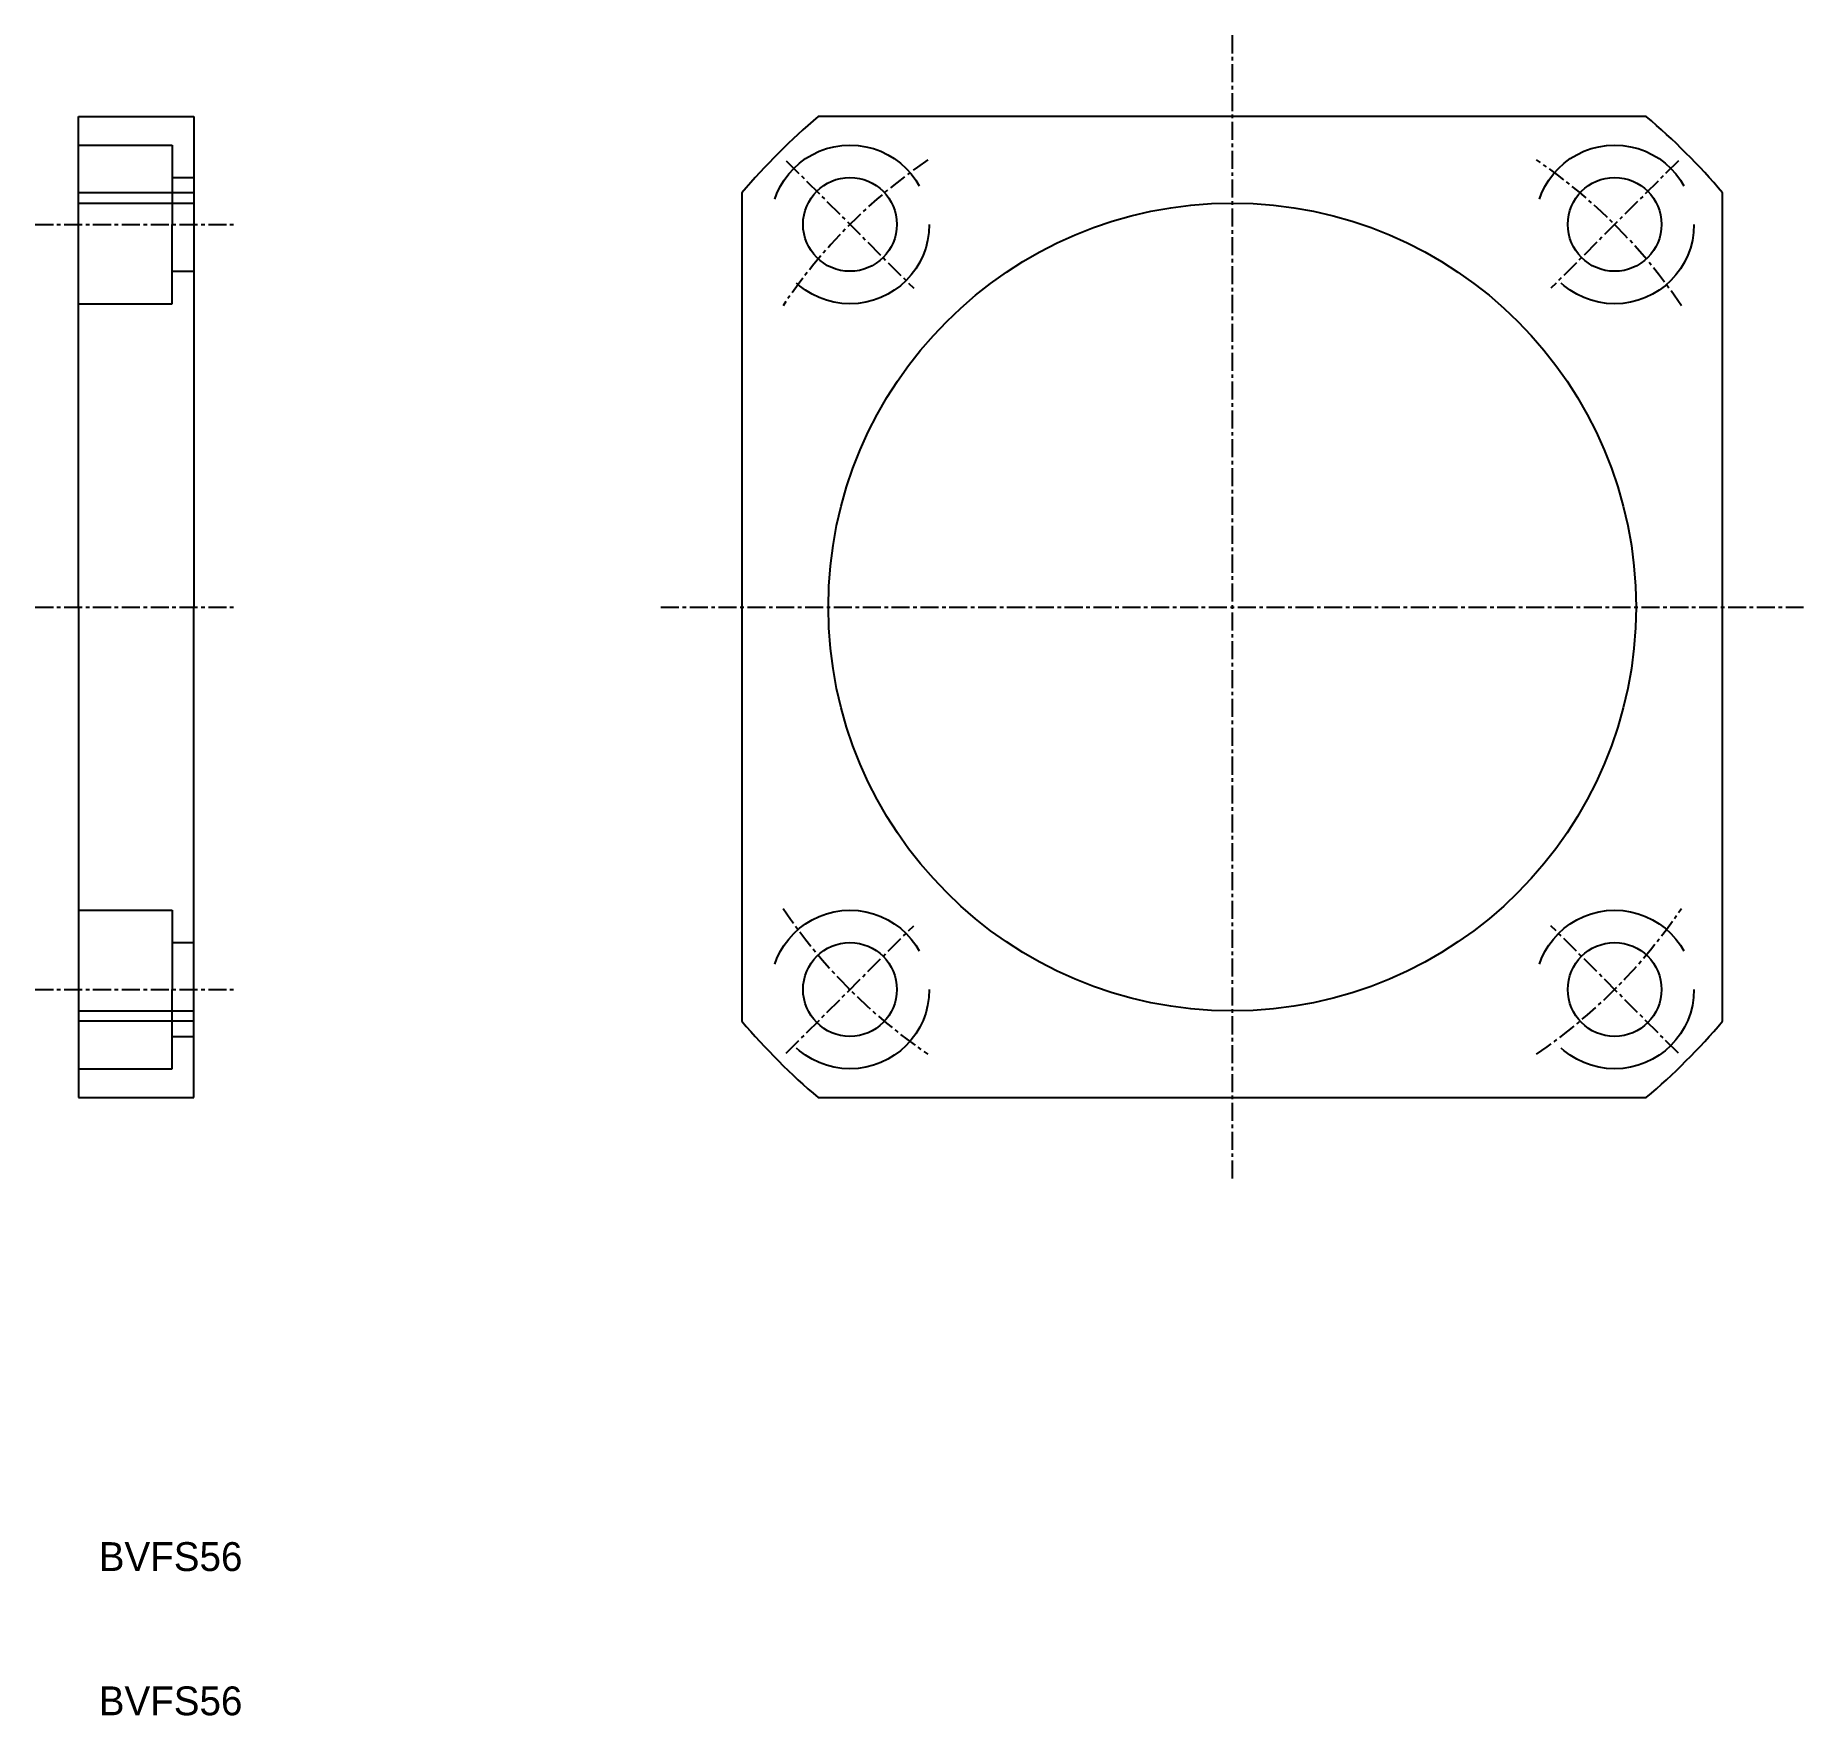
# Model space of a CAD drawing. Extents: x 148 to 270, y 104 to 221.
import ezdxf

# ---------------------------------------------------------------- set-up
doc = ezdxf.new("R2010")
doc.units = 0
doc.linetypes.add('CENTER', pattern=[2, 1.25, -0.25, 0.25, -0.25])
doc.linetypes.add('DASHED', pattern=[19.05, 12.7, -6.35])
doc.layers.get('0').update_dxf_attribs({"linetype": 'CONTINUOUS'})
doc.layers.add('CENTER', color=1, linetype='CENTER')

msp = doc.modelspace()

# ---------------------------------------------------------------- linework, layer by layer
for p, q in [((150.74, 180.94), (150.74, 214.94)), ((150.74, 214.94), (158.74, 214.94)), ((158.74, 214.94), (158.74, 180.94)), ((259.45, 214.94), (202.03, 214.94)), ((158.74, 209.65), (150.74, 209.65)), ((196.74, 209.65), (196.74, 152.23)), ((264.74, 152.23), (264.74, 209.65)), ((150.74, 180.94), (150.74, 146.94)), ((158.74, 146.94), (158.74, 180.94)), ((158.74, 152.23), (150.74, 152.23)), ((150.74, 146.94), (158.74, 146.94)), ((202.03, 146.94), (259.45, 146.94))]:
    msp.add_line(p, q)
at = {"color": 3, "linetype": 'DASHED'}
for p, q in [((150.74, 212.96), (157.24, 212.96)), ((157.24, 212.96), (157.24, 207.46)), ((157.24, 210.71), (158.74, 210.71)), ((150.74, 208.94), (158.74, 208.94)), ((157.24, 201.96), (157.24, 207.46)), ((157.24, 204.21), (158.74, 204.21)), ((150.74, 201.96), (157.24, 201.96)), ((150.74, 159.93), (157.24, 159.93)), ((157.24, 159.93), (157.24, 154.43)), ((157.24, 157.68), (158.74, 157.68)), ((157.24, 148.93), (157.24, 154.43)), ((150.74, 152.94), (158.74, 152.94)), ((157.24, 151.18), (158.74, 151.18)), ((150.74, 148.93), (157.24, 148.93))]:
    msp.add_line(p, q, dxfattribs=at)
for centre in [(204.23, 207.46), (257.26, 207.46), (204.23, 154.43), (257.26, 154.43)]:
    msp.add_circle(centre, 5.5, dxfattribs=at)
for centre, radius in [((204.23, 207.46), 3.25), ((204.23, 207.46), 3.25), ((257.26, 207.46), 3.25), ((257.26, 207.46), 3.25), ((230.74, 180.94), 28), ((204.23, 154.43), 3.25), ((204.23, 154.43), 3.25), ((257.26, 154.43), 3.25), ((257.26, 154.43), 3.25)]:
    msp.add_circle(centre, radius)
for start, end in [(130.1779, 139.8221), (40.1779, 49.8221), (220.1779, 229.8221), (310.1779, 319.8221)]:
    msp.add_arc((230.74, 180.94), 44.5, start, end)
at = {"layer": 'CENTER', "color": 1, "linetype": 'CENTER'}
for p, q in [((230.74, 220.57), (230.74, 141.32)), ((199.81, 211.88), (208.65, 203.04)), ((199.81, 211.88), (208.65, 203.04)), ((261.68, 211.88), (252.84, 203.04)), ((261.68, 211.88), (252.84, 203.04)), ((147.74, 207.46), (161.74, 207.46)), ((147.74, 180.94), (161.74, 180.94)), ((191.12, 180.94), (270.36, 180.94)), ((199.81, 150.01), (208.65, 158.85)), ((199.81, 150.01), (208.65, 158.85)), ((261.68, 150.01), (252.84, 158.85)), ((261.68, 150.01), (252.84, 158.85)), ((147.74, 154.43), (161.74, 154.43))]:
    msp.add_line(p, q, dxfattribs=at)
for start, end in [(124.2378, 146.155), (33.845, 55.7622), (213.845, 235.7622), (304.2378, 326.155)]:
    msp.add_arc((230.74, 180.94), 37.5, start, end, dxfattribs=at)

# ---------------------------------------------------------------- texts
for p in [(152.14, 114.12), (152.14, 104.12)]:
    msp.add_text('BVFS56', height=2).set_placement(p)

doc.saveas('drawing.dxf')
